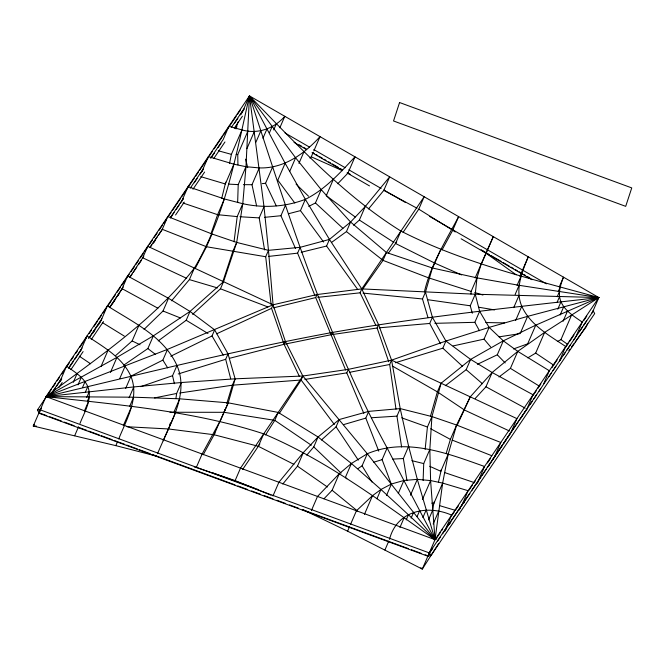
<?xml version="1.0" encoding="UTF-8"?>
<svg xmlns="http://www.w3.org/2000/svg" width="665" height="665" viewBox="0 0 665 665"><rect width="100%" height="100%" fill="white"/><g stroke="black" fill="none" stroke-linecap="round" stroke-linejoin="round"><path stroke-width="1" d="M118.736 438.933C126.55 419.324 139.617 397.803 130.914 376.299C122.427 357.388 103.432 346.997 87.04 335.941L80.989 349.915M559.381 361.178L565.716 346.523C549.323 335.484 530.296 325.152 521.784 306.266C514.752 289.757 521.892 272.243 528.259 256.831L519.831 276.324M237.646 202.592L238.22 184.604L245.975 166.699L249.458 95.91L598.841 297.563L592.482 312.267M423.115 480.521L423.713 463.588L429.839 449.424L431.934 416.573L441.095 383.24L470.62 359.399L503.314 340.829L535.766 325.16L598.841 297.563C531.817 278.909 463.239 262.933 400.929 231.071C343.049 195.02 296.69 144.355 249.458 95.91L45.993 396.606L33.25 426.032L115.826 445.641L156.441 456.09M470.97 294.113L471.136 291.42L476.988 277.87L481.211 263.955L493.289 236.657L481.261 264.221M192.617 314.37L220.464 288.801L223.54 281.694L236.698 242.434L242.775 203.714L245.975 166.699L233.905 164.197L208.394 156.599L201.977 171.429M425.151 449.365L427.42 427.021L431.934 416.573L456.597 425.026L500.795 442.474L494.585 456.822L490.23 463.513M163.191 440.829C173.499 417.454 188.162 391.303 176.965 365.517C163.823 336.282 132.875 322.242 107.406 305.858L100.964 320.729M472.325 313.232L470.246 305.784L475.251 294.221L476.988 277.87L432.4 268.003L386.423 252.509L350.58 222.035L321.212 189.658L295.617 157.805L249.458 95.91L243.091 110.614L240.181 114.904M476.988 277.87L519.099 285.31L598.841 297.563L544.618 332.4L517.769 351.369L492.142 372.5L470.255 396.847L456.597 425.026L448.193 454.187L442.649 483.089L435.026 539.656L422.3 569.09L347.604 531.194L302.858 509.614M234.038 241.728L237.197 216.591L242.775 203.714C263.614 208.295 285.327 206.965 305.335 199.342C325.218 189.458 340.098 172.825 354.977 156.832L347.92 173.133L337.762 183.739M175.984 398.094L176.649 393.464L181.387 382.516L235.127 378.817L302.841 376.024L348.31 369.358L391.569 360.131L445.924 341.045L489.116 327.38L527.603 316.374L598.841 297.563L435.026 539.656L45.993 396.606C98.146 357.172 153.889 320.297 194.388 268.078C225.585 215.593 236.042 154.613 249.458 95.91L285.135 163.266L305.335 199.342L329.458 239.408L361.785 288.909L378.568 324.636L391.569 360.131L400.214 408.601L408.626 446.34L417.321 479.357L435.026 539.656C380.164 500.969 326 460.005 263.714 433.854C193.365 410.771 119.118 404.985 45.993 396.606L116.965 357.363L153.357 335.858L190.015 311.436L223.54 281.694M80.008 423.406C84.438 411.909 92.743 399.241 87.797 386.565C83.665 377.238 74.555 371.826 66.55 366.224L59.75 381.934M576.081 336.349L582.241 322.093C574.236 316.498 565.117 311.112 560.977 301.794C557.486 293.656 560.537 284.919 563.479 277.155L559.273 286.881M432.375 511.011L434.07 502.058M236.058 128.952L236.723 125.319L238.319 121.645M225.726 182.119L221.711 198.369M229.5 163.615L231.387 154.363L241.985 129.908C257.621 134.538 274.337 128.453 284.803 116.317L279.84 127.763M438.435 482.133L441.344 469.498M424.395 291.877C430.654 264.828 445.75 240.921 458.617 216.649L452.724 230.265L441.992 249.99M430.455 416.273L437.37 391.851L441.095 383.24M219.957 421.66L228.236 402.832L235.127 378.817L228.02 353.888L214.654 329.873L190.015 311.436L168.519 298.302L127.614 275.992L122.111 288.693L109.758 307.562M427.911 317.338L422.491 298.959L425.459 292.101L432.4 268.003M446.132 453.555L450.388 439.382L456.597 425.026M169.966 412.258L224.138 412.308L225.019 409.399M226.782 403.597L232.359 385.201L235.127 378.817M169.824 424.711L170.381 423.015M222.933 281.32L232.825 251.403L236.698 242.434L268.477 250.331L300.123 247.33L329.458 239.408L350.58 222.035L365.226 206.557L389.665 176.857L383.821 190.356L368.551 208.918M211.121 233.39L217.596 214.679L224.396 198.968L242.775 203.714M40.249 409.399L38.994 413.239L428.036 556.289L429.299 552.906L593.621 310.588M38.994 413.239L41.421 408.127M428.036 556.289L428.975 553.305M357.928 468.675L362.084 465.816L367.304 453.746C406.232 437.287 447.387 453.272 484.544 466.489L477.894 481.859M347.604 531.194L349.441 526.938M350.546 524.386L356.432 510.77L372.516 495.658L380.954 489.473L391.452 483.987L403.896 480.479L417.321 479.357L430.596 480.579L442.649 483.089L468.143 490.712L461.41 506.298M429.839 449.424L430.596 480.579L435.026 539.656L367.304 453.746L302.841 376.024L285.36 341.336L273.057 304.811L268.477 250.331L264.013 206.749L249.458 95.91C288.568 215.751 326.523 336.847 387.138 447.986L382.101 459.64L391.402 484.444M364.428 514.386L372.516 495.658M376.93 498.783L380.954 489.473L351.403 463.472L318.061 436.98L278.211 412.425L228.236 402.832L179.683 398.817L133.623 397.204L45.993 396.606L167.522 349.358L273.057 304.811L317.022 294.545L361.785 288.909L475.251 294.221L598.841 297.563C509.831 307.77 420.588 316.914 332.317 332.467C236.1 350.189 141.155 374.071 45.993 396.606L133.79 386.93L181.387 382.516M395.384 362.741L442.84 348.186L445.924 341.045L432.4 317.272L425.459 292.101M481.211 263.955L475.159 277.962M386.515 495.408L391.452 483.987M406.988 480.662L403.347 458.559L408.626 446.34M398.285 493.463L403.896 480.479L387.138 447.986M479.448 330.729L474.86 322.326L479.64 311.287L475.251 294.221M384.919 550.005L388.751 541.135M389.515 539.365C396.656 510.595 427.429 504.419 451.626 515.134L444.677 531.202M410.446 495.242L417.321 479.357M445.367 385.7L466.173 369.69L470.62 359.399L445.924 341.045M399.931 527.436L404.145 517.686M453.139 345.925L484.037 339.133L489.116 327.38L479.64 311.287M406.224 519.897L408.443 514.768L380.954 489.473M411.12 518.11L413.655 512.258M422.441 499.44L430.596 480.579M417.163 516.431L419.682 510.604L403.896 480.479M517.046 285.435L521.077 276.108M470.255 396.847L457.462 424.719M515.126 294.52L519.099 285.31M448.193 454.187L440.812 471.269L429.698 466.281M422.89 517.561L426.149 510.013M513.721 307.621L518.916 295.609M477.404 364.312L497.287 354.786L503.314 340.829L489.116 327.38M442.649 483.089L433.671 503.87L431.801 503.131M475.251 398.418L485.965 386.789L492.142 372.5L470.62 359.399M428.493 519.897L432.582 510.446M515.599 320.563L521.784 306.266M433.139 524.02L438.543 511.526M520.138 333.639L527.603 316.374M498.958 376.997L510.421 368.368L517.769 351.369L503.314 340.829M535.766 325.16L527.686 343.83L513.438 348.967M558.276 291.503L560.188 287.089M557.212 296.756L559.415 291.652M557.029 302.459L559.539 296.656M527.786 357.87L535.674 353.09L544.618 332.4M557.769 309.2L560.977 301.794M560.138 314.994L563.737 306.69M503.422 443.547L511.219 431.834L516.929 418.626L391.569 360.131L389.69 364.487L395.983 409.175M563.08 321.286L567.519 311.029M557.337 341.552L560.952 339.632L571.734 314.695M543.804 383.506L549.315 370.754L517.769 351.369M73.275 382.367L77.057 373.639M77.996 384.86L81.263 377.321M82.568 387.379L85.037 381.668M85.336 392.234L87.797 386.565M86.758 397.429L89.235 391.702M100.997 366.54L108.121 350.098M87.539 400.912L89.359 396.689M149.783 247.53L162.293 229.325L167.813 216.582L212.027 234.005L236.698 242.434M84.405 410.928L88.603 401.253M74.671 435.733L78.478 426.93M181.911 200.838L188.029 186.699L224.396 198.968M110.423 372.458L116.965 357.363M115.86 355.384L132.144 340.937L138.927 325.285M223.598 138.536L228.893 126.308L241.985 129.908M119.75 378.551L125.111 366.166M125.677 388.393L130.914 376.299M144.072 329.375L163.016 311.012L168.519 298.302M123.74 365.168L147.854 348.568L153.357 335.858M129.11 397.737L133.79 386.93M237.92 164.862L237.754 154.521L247.954 130.98M233.905 164.197L225.344 183.972L200.747 176.641M133.623 397.204L129.708 406.24M123.299 425.683L131.662 406.39M115.826 445.641L117.281 442.283M171.587 300.804L189.392 279.608L194.388 268.078M246.906 148.661L254.387 131.396M212.027 234.005L206.507 246.748L195.094 268.66M255.9 142.244L260.855 130.806M130.914 376.166L162.867 360.106L167.522 349.358M262.958 138.22L266.881 129.16M158.237 340.904L186.192 320.272L190.015 311.436M269.525 132.576L272.085 126.658M273.706 129.908L276.374 123.74M256.59 205.901L251.985 184.712L259.267 167.904C283.631 168.785 304.379 153.939 320.006 136.641L313.822 150.93M174.396 383.697L172.551 375.708L176.965 365.517M276.224 205.809L265.543 183.282L272.7 166.757M173.981 411.984L179.683 398.817M264.562 249.932L259.192 217.879L264.013 206.749M157.497 453.646L175.485 412.699M285.135 163.266L277.812 180.165L294.795 203.008M170.764 356.224L212.019 335.958L214.654 329.873M289.716 171.437L295.617 157.805M298.942 163.399L304.038 151.628M295.518 248.477L280.921 215.726L285.543 205.044M271.087 304.371L265.701 256.732L268.477 250.331M309.94 158.062L311.27 156.815L313.09 152.618M230.689 378.726L225.676 359.3L228.02 353.888M288.735 213.681L300.455 210.622L305.335 199.342M194.28 466.946L196.275 467.52L202.11 454.037L219.94 421.269L228.236 402.832M219.94 421.269L214.105 434.752L203.207 454.777M308.701 206.408L315.451 202.958L321.212 189.658M216.665 333.797L271.536 308.336L273.057 304.811L147.713 246.283L142.717 257.821L129.55 277.546M314.961 295.709L297.604 253.157L300.123 247.33M333.306 179.459L326.249 195.759L355.243 217.014M299.416 376.44L284.071 344.304L285.36 341.336M301.22 252.268L326.582 246.05L329.458 239.408M196.275 467.52L235.119 480.596L240.497 468.152L302.841 376.024L301.12 380.014L279.175 413.63M345.634 369.998L315.717 297.563L317.022 294.545M331.544 242.434L346.448 231.586L350.58 222.035M242.659 469.448L258.328 446.29L263.714 433.854M353.564 225.244L359.383 220.057L365.226 206.557M265.526 434.943L274.786 420.347L278.211 412.425M229.575 358.302L284.071 344.304L331.361 334.678L332.317 332.467M375.841 325.36L360.098 292.824L361.785 288.909L424.145 196.757L418.775 209.167L403.098 232.326M272.958 495.957L278.884 482.266L303.39 452.483L318.061 436.98L339.233 419.532L368.726 411.369L400.214 408.601L431.934 416.573M362.392 289.574L383.015 260.372L386.423 252.509M282.766 484.045L297.471 466.173L303.39 452.483M400.929 231.071L395.559 243.481L388.244 253.332M306.781 455.159L313.772 446.897L318.061 436.98M363.83 413.397L346.789 372.865L348.31 369.358M388.742 361.743L377.113 328.003L378.568 324.636M321.436 439.997L336.074 426.822L339.233 419.532M311.411 510.545L317.496 496.464L339.283 473.704L351.403 463.472L367.304 453.746M323.955 498.808L332.126 490.271L339.283 473.704M378.767 451.144L365.808 418.11L368.726 411.369M440.72 249.533L432.341 268.61M351.403 463.472L345.443 477.262L346.814 478.808M440.496 343.772L429.715 323.464L432.4 317.272M401.602 446.988L396.955 416.132L400.214 408.601M587.719 323.298L586.123 326.981L575.125 342.018M214.945 432.882L214.105 434.752L258.328 446.29L293.913 464.361M244.23 108.935L241.96 112.294L242.459 112.086M591.792 313.165L593.122 310.796L594.701 313.548L430.887 555.657L428.027 555.84L425.101 554.768M258.328 446.29L259.874 443.854M436.19 547.362L422.3 569.09L420.862 567.76M436.706 546.563L438.759 543.338M34.281 424.42L33.25 426.032L36.292 426.024M98.412 324.927L100.066 322.367M488.592 466.015L489.689 464.345M494.585 456.822L502.906 444.328M123.258 286.981L122.111 288.693L157.904 308.219M46.783 415.658L38.986 412.79L37.398 410.039L46.118 397.155M47.863 394.569L51.355 389.416M52.518 387.703L55.419 383.406M57.165 380.829L59.493 377.388M61.82 373.954L63.557 371.378M66.467 367.08L69.376 362.782M71.122 360.206L73.441 356.773M75.768 353.331L77.514 350.754M79.842 347.321L83.325 342.167M84.488 340.447L87.398 336.149M89.143 333.572L91.462 330.139M93.79 326.698L97.281 321.544M98.445 319.823L101.346 315.534M103.092 312.957L105.419 309.516M107.747 306.083L111.23 300.929M112.393 299.208L115.303 294.911M117.048 292.334L120.531 287.18M121.695 285.46L125.186 280.306M126.35 278.585L129.251 274.288M130.997 271.711L134.488 266.557M135.652 264.845L138.553 260.547M140.298 257.97L143.208 253.673M144.953 251.096L148.436 245.942M149.6 244.221L152.509 239.924M154.255 237.347L157.156 233.049M158.902 230.472L162.393 225.319M163.557 223.598L166.458 219.309M168.203 216.732L171.113 212.434M172.277 210.714L180.415 198.685M181.578 196.965L185.061 191.811M186.225 190.09L194.363 178.062M195.527 176.35L198.436 172.052M199.6 170.331L208.32 157.447M209.483 155.726L212.384 151.429M214.13 148.852L222.268 136.824M223.432 135.111L226.341 130.814M228.087 128.237L236.225 116.209M237.388 114.488L240.289 110.191M52.468 391.81L61.188 378.917M68.744 367.753L82.111 347.986M88.512 338.535L101.878 318.776M109.434 307.612L122.227 288.71M130.365 276.682L132.111 274.105M133.274 272.384L136.757 267.23M138.503 264.653L141.412 260.356M150.132 247.471L151.878 244.895M153.041 243.174L157.106 237.156M158.27 235.443L162.343 229.425M170.481 217.397L183.266 198.494M190.248 188.187L203.615 168.428M210.589 158.112L223.382 139.218M231.52 127.19L243.731 109.143M52.402 392.408L55.311 388.111M56.475 386.398L61.704 378.668M68.678 368.352L73.333 361.477M74.497 359.765L81.471 349.449M89.609 337.421L101.238 320.239M112.285 303.922L115.195 299.624M117.514 296.183L119.259 293.606M153.557 242.916L155.302 240.339M170.423 218.004L172.169 215.427M176.233 209.409L179.143 205.119M180.306 203.399L183.208 199.101M194.255 182.775L197.164 178.486M200.074 174.188L202.975 169.891M211.113 157.863L214.604 152.709M218.095 147.555L220.996 143.258M234.371 123.499L237.862 118.345M60.49 381.003L61.654 379.283M93.05 332.891L94.796 330.314M240.713 114.663L241.877 112.942M58.703 387.687L62.186 382.533M70.906 369.64L83.117 351.602M91.255 339.574L103.466 321.528M175.552 214.994L184.272 202.11M192.991 189.217L204.621 172.036M213.922 158.295L224.97 141.969M234.271 128.22L242.409 116.192M396.714 241.769L395.559 243.481L434.827 263.149L461.601 274.928M435.741 539.357L440.388 532.49M441.552 530.77L442.707 529.049M452 515.317L454.328 511.884M455.492 510.163L458.393 505.874M468.85 490.421L472.333 485.267M473.497 483.555L475.242 480.978M487.437 462.948L490.346 458.651M533.33 395.126L536.239 390.829M537.977 388.252L540.886 383.963M551.925 367.654L557.154 359.923M565.865 347.047L568.193 343.614M569.348 341.893L573.995 335.027M583.87 320.43L586.779 316.141M428.659 554.369L432.724 548.359M437.37 541.493L440.272 537.195M442.599 533.762L469.906 493.413M471.643 490.837L476.871 483.114M478.035 481.394L480.945 477.104M482.1 475.384L486.173 469.374M487.329 467.661L490.82 462.507M491.975 460.787L494.885 456.498M496.048 454.777L502.432 445.334M503.596 443.621L506.506 439.324M507.661 437.612L509.988 434.179M521.028 417.861L522.765 415.293M525.092 411.851L526.838 409.283M530.321 404.129L532.067 401.552M533.804 398.975L536.713 394.686M539.032 391.253L540.778 388.676M548.908 376.656L551.235 373.223M552.981 370.646L555.882 366.357M559.947 360.347L561.11 358.626M563.43 355.193L565.175 352.616M566.921 350.039L570.404 344.894M573.887 339.74L575.632 337.163M579.697 331.153L582.606 326.864M583.77 325.143L586.671 320.854M428.027 555.84L429.773 553.272M444.877 530.944L446.614 528.367M449.523 524.078L450.687 522.366M458.817 510.346L460.562 507.769M463.463 503.471L464.627 501.759M476.822 483.729L478.567 481.152M143.806 256.233L142.717 257.821L186.699 278.352M511.219 431.834L518.492 421.261M519.057 420.446L526.888 409.066L533.064 394.777L492.142 372.5M170.581 217.546L174.13 212.501M235.003 127.705L236.723 125.319L236.79 127.14M568.841 350.638L569.888 349.2M571.459 347.039L573.903 343.689M140.756 386.639L172.551 375.708M178.237 373.946L225.676 359.3M373.763 462.208L382.101 459.64M343.514 424.644L365.808 418.11M273.539 307.845L315.717 297.563M154.504 397.928L176.649 393.464M349.715 372.292L389.69 364.487M304.919 379.416L346.789 372.865M499.082 336.847L519.132 333.797M179.633 393.023L232.359 385.201L301.12 380.014L334.329 424.486M331.361 334.678L377.113 328.003M268.693 256.399L297.604 253.157M317.729 297.346L360.098 292.824M262.16 183.64L265.543 183.282M264.628 217.339L280.921 215.726M379.141 327.828L429.715 323.464M37.398 410.039L40.257 409.848L429.299 552.906L430.887 555.657M371.652 417.736L396.955 416.132M392.724 459.099L403.347 458.559M434.852 323.331L474.86 322.326M243.382 184.646L251.985 184.712M485.766 322.533L504.602 322.899M236.166 154.48L237.754 154.521M228.56 184.13L238.22 184.604M127.073 426.747L168.445 428.958L213.157 434.627M239.949 216.748L259.192 217.879M245.975 166.699L259.267 167.904M218.577 214.778L237.197 216.591M363.024 293.107L422.491 298.959M427.47 299.666L470.246 305.784M224.138 412.308L273.805 420.197M265.701 256.732L206.507 246.748L162.293 229.325M478.684 307.213L494.627 309.915M411.835 460.654L423.713 463.588M218.303 150.764L231.387 154.363M434.278 538.317L436.73 538.999M189.392 279.608L217.546 287.937M440.047 505.774L455.525 510.396M474.768 292.534L482.956 295.052M429.174 278.028L471.136 291.42M183.041 203.025L217.596 214.679M444.444 472.499L473.522 482.333M401.718 417.836L427.42 427.021M211.861 472.507L254.762 488.276M256.707 488.999L258.66 489.714M49.709 416.731L61.413 421.036M64.339 422.109L74.089 425.7M77.988 427.13L86.758 430.355M88.711 431.078L99.434 435.018M101.388 435.733L112.111 439.681M114.064 440.396L124.787 444.345M126.741 445.06L137.464 449M139.417 449.723L150.14 453.663M152.086 454.378L234.969 484.851M237.895 485.932L247.646 489.515M251.545 490.953L260.323 494.178M264.221 495.608L272.999 498.841M276.898 500.271L285.667 503.496M289.574 504.935L298.344 508.16M302.251 509.598L408.526 548.675M411.452 549.747L421.203 553.338M267.887 306.939L220.464 288.801M383.015 260.372L428.194 277.721M452.233 440.105L491.826 455.733M163.016 311.012L180.398 317.953M235.119 480.596L271.071 495.192M311.27 156.815L342.425 170.681M509.423 430.995L464.536 410.056L437.37 391.851L392.242 365.95M132.144 340.937L139.999 344.753M383.821 190.356L417.03 208.228M430.704 428.784L450.388 439.382M485.965 386.789L525.184 408.135M285.044 132.992L309.3 146.99M313.789 149.575L345.226 167.721M348.817 169.799L381.153 188.461M383.846 190.015L405.401 202.451M429.648 216.449L546.414 283.839M299.042 144.746L301.735 146.3M303.531 147.339L306.224 148.894M312.517 152.518L314.312 153.557M316.108 154.596L317.903 155.627M319.699 156.666L322.392 158.22M324.188 159.259L325.983 160.298M328.685 161.853L330.48 162.892M332.276 163.922L338.56 167.555M340.355 168.594L342.151 169.625M347.546 172.734L350.239 174.297M483.164 251.013L489.457 254.645M491.252 255.684L501.136 261.387M502.931 262.417L509.215 266.05M511.011 267.089L513.704 268.643M515.5 269.674L517.295 270.713M519.099 271.752L521.792 273.307M523.588 274.346L525.383 275.376M527.179 276.416L529.872 277.97M294.046 142.36L306.623 149.617M312.018 152.726L342.55 170.356M347.047 172.95L369.499 185.909M461.111 238.785L532.067 279.732M186.192 320.272L207.987 333.506M510.421 368.368L539.34 386.141M102.377 322.591L124.264 336.083M418.775 209.167L451.028 229.209M359.383 220.057L393.913 242.417M535.674 353.09L553.754 365.201M79.251 356.174L90.54 363.755M274.786 420.347L311.336 445.234M452.724 230.265L455.234 231.977M481.152 249.699L516.14 274.77M297.471 466.173L327.396 486.988M560.952 339.632L567.519 344.262M147.854 348.568L155.361 354.337M346.448 231.586L382.259 259.774M332.126 490.271L357.379 510.92M466.173 369.69L482.433 383.738M442.84 348.186L462.524 366.332M315.451 202.958L342.924 228.328M408.443 514.768L435.026 539.656L419.682 510.604M313.772 446.897L341.12 473.123M296.058 184.08L308.527 196.217M497.287 354.786L505.167 362.932M484.037 339.133L490.662 346.964M300.455 210.622L323.614 242.027M326.582 246.05L357.704 289.483M336.074 426.822L358.294 460.13M162.867 360.106L167.705 367.903M362.084 465.816L371.984 482.058M212.019 335.958L223.241 355.135M271.536 308.336L284.071 344.304M245.601 159.151L247.729 167.671M399.582 102.535L393.53 120.972L625.699 206.35L631.75 187.904L399.582 102.535"/></g></svg>
